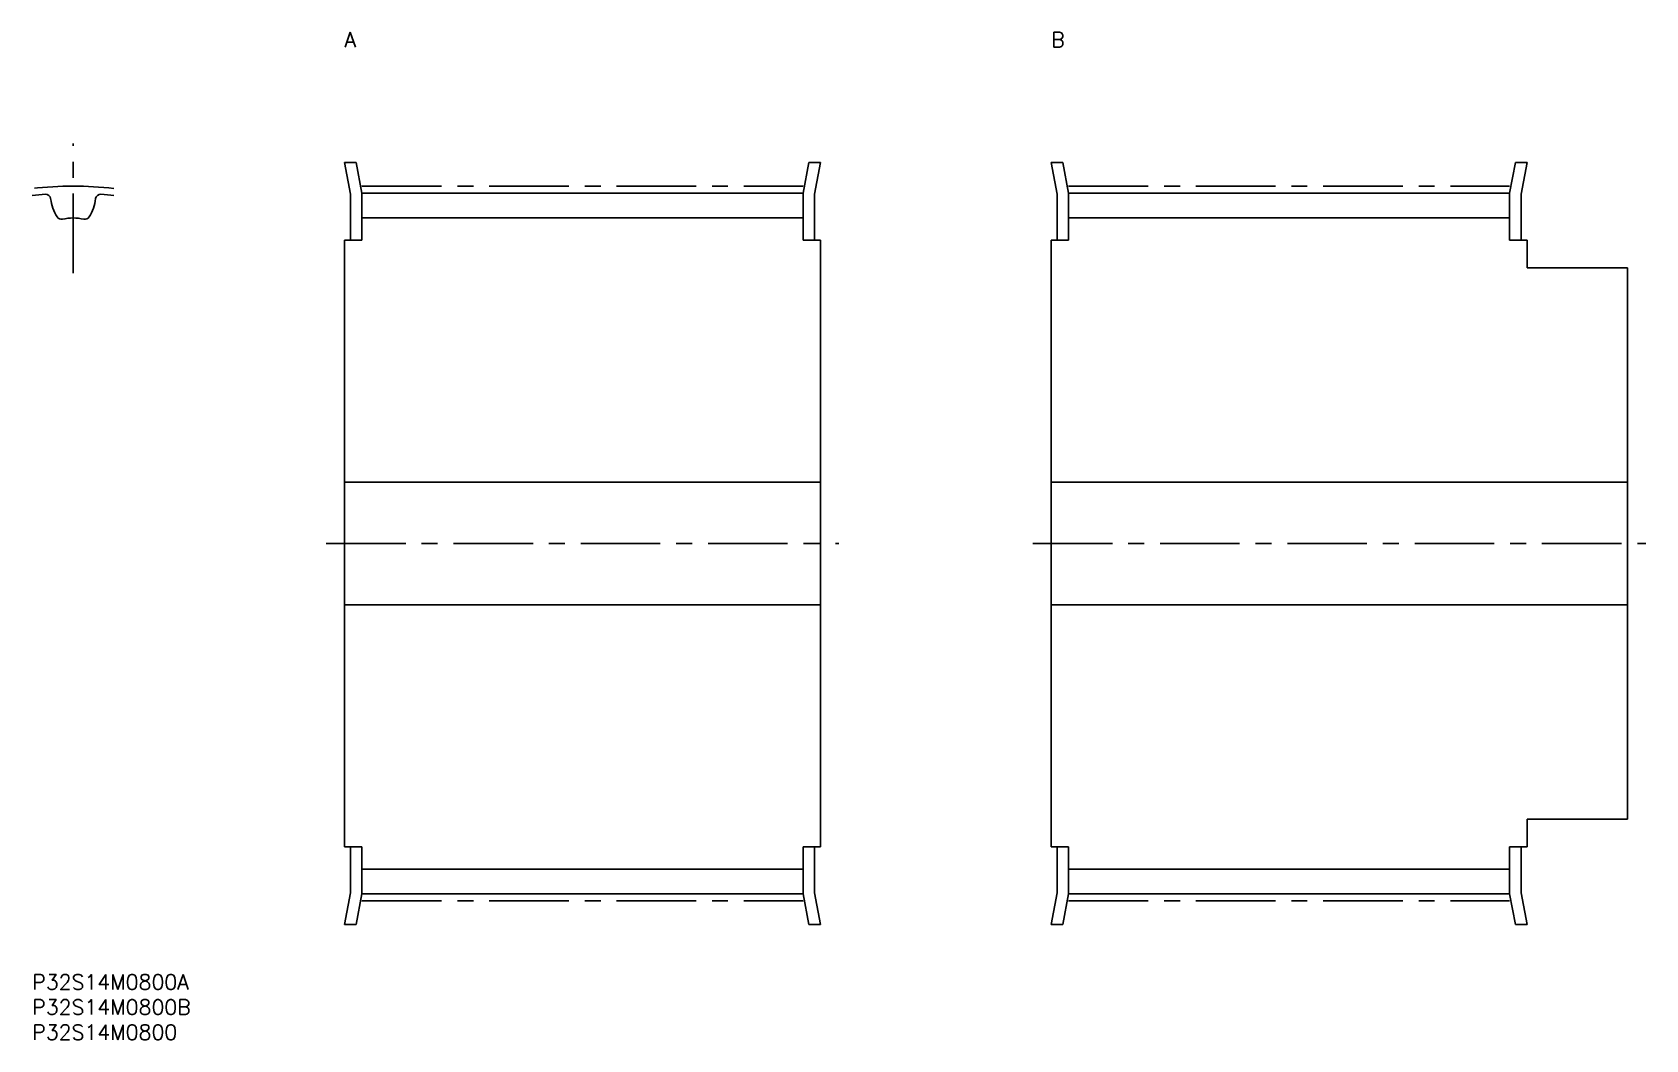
# Model space of a CAD drawing. Extents: x 0 to 322, y -13 to 188.
import ezdxf

# ---------------------------------------------------------------- set-up
doc = ezdxf.new("R2010")
doc.units = 0
doc.header["$LTSCALE"] = 0.5
doc.linetypes.add('CENTER', pattern=[50.8, 31.75, -6.35, 6.35, -6.35])
for name, color, linetype in [('MSM_CENTER', 1, 'CENTER'), ('MSM_CONTINUOUS', 7, 'CONTINUOUS'), ('MSM_PART_NUMBER', 7, 'CONTINUOUS')]:
    doc.layers.add(name, color=color, linetype=linetype)
doc.styles.get("Standard").update_dxf_attribs({"font": 'txt.shx', "height": 3, "bigfont": 'bigfont.shx'})

# ---------------------------------------------------------------- blocks, each defined once
blk = doc.blocks.new('*U31')
at = {"layer": 'MSM_PART_NUMBER'}
blk.add_text('P32S14M0800A', height=3, dxfattribs=at).set_placement((0, -3))
blk = doc.blocks.new('*U32')
at = {"layer": 'MSM_PART_NUMBER'}
blk.add_text('P32S14M0800B', height=3, dxfattribs=at).set_placement((0, -8))
blk = doc.blocks.new('*U33')
at = {"layer": 'MSM_PART_NUMBER'}
blk.add_text('P32S14M0800', height=3, dxfattribs=at).set_placement((0, -13))
blk = doc.blocks.new('*U34')
at = {"layer": 'MSM_PART_NUMBER'}
blk.add_text('A', height=3, dxfattribs=at).set_placement((62.29, 185))
blk = doc.blocks.new('*U35')
at = {"layer": 'MSM_PART_NUMBER'}
blk.add_text('B', height=3, dxfattribs=at).set_placement((203.29, 185))

msp = doc.modelspace()

# ---------------------------------------------------------------- linework, layer by layer
at = {"layer": 'MSM_CENTER'}
for p, q in [((8.15, 139.94), (8.15, 165.8)), ((65.79, 157.3), (153.79, 157.3)), ((206.79, 157.3), (294.79, 157.3)), ((58.64, 86), (160.94, 86)), ((199.64, 86), (321.94, 86)), ((65.79, 14.7), (153.79, 14.7)), ((206.79, 14.7), (294.79, 14.7))]:
    msp.add_line(p, q, dxfattribs=at)
msp.add_arc((8.15, 86), 71.3, 83.4399, 96.5601, dxfattribs=at)
at = {"layer": 'MSM_CONTINUOUS'}
for p, q in [((64.63, 162), (62.29, 162)), ((62.29, 162), (63.49, 155.69)), ((65.79, 155.9), (64.63, 162)), ((154.95, 162), (153.79, 155.9)), ((157.29, 162), (154.95, 162)), ((156.09, 155.69), (157.29, 162)), ((205.63, 162), (203.29, 162)), ((203.29, 162), (204.49, 155.69)), ((206.79, 155.9), (205.63, 162)), ((295.95, 162), (294.79, 155.9)), ((298.29, 162), (295.95, 162)), ((297.09, 155.69), (298.29, 162)), ((63.49, 155.69), (63.49, 146.5)), ((65.79, 155.9), (65.79, 146.5)), ((153.79, 155.9), (65.79, 155.9)), ((153.79, 155.9), (153.79, 146.5)), ((156.09, 146.5), (156.09, 155.69)), ((204.49, 155.69), (204.49, 146.5)), ((206.79, 155.9), (206.79, 146.5)), ((294.79, 155.9), (206.79, 155.9)), ((294.79, 155.9), (294.79, 146.5)), ((297.09, 146.5), (297.09, 155.69)), ((153.79, 150.96), (65.79, 150.96)), ((294.79, 150.96), (206.79, 150.96)), ((62.29, 146.5), (62.29, 25.5)), ((65.79, 146.5), (62.29, 146.5)), ((157.29, 146.5), (153.79, 146.5)), ((157.29, 25.5), (157.29, 146.5)), ((203.29, 146.5), (203.29, 25.5)), ((206.79, 146.5), (203.29, 146.5)), ((298.29, 146.5), (294.79, 146.5)), ((298.29, 141), (298.29, 146.5)), ((318.29, 141), (298.29, 141)), ((318.29, 31), (318.29, 141)), ((157.29, 98.25), (62.29, 98.25)), ((318.29, 98.25), (203.29, 98.25)), ((62.29, 73.75), (157.29, 73.75)), ((203.29, 73.75), (318.29, 73.75)), ((298.29, 25.5), (298.29, 31)), ((298.29, 31), (318.29, 31)), ((62.29, 25.5), (65.79, 25.5)), ((63.49, 25.5), (63.49, 16.31)), ((65.79, 25.5), (65.79, 16.1)), ((153.79, 25.5), (153.79, 16.1)), ((153.79, 25.5), (157.29, 25.5)), ((156.09, 16.31), (156.09, 25.5)), ((203.29, 25.5), (206.79, 25.5)), ((204.49, 25.5), (204.49, 16.31)), ((206.79, 25.5), (206.79, 16.1)), ((294.79, 25.5), (294.79, 16.1)), ((294.79, 25.5), (298.29, 25.5)), ((297.09, 16.31), (297.09, 25.5)), ((65.79, 21.04), (153.79, 21.04)), ((206.79, 21.04), (294.79, 21.04)), ((63.49, 16.31), (62.29, 10)), ((64.63, 10), (65.79, 16.1)), ((153.79, 16.1), (154.95, 10)), ((157.29, 10), (156.09, 16.31)), ((204.49, 16.31), (203.29, 10)), ((205.63, 10), (206.79, 16.1)), ((294.79, 16.1), (295.95, 10)), ((298.29, 10), (297.09, 16.31)), ((153.79, 16.1), (65.79, 16.1)), ((294.79, 16.1), (206.79, 16.1)), ((62.29, 10), (64.63, 10)), ((154.95, 10), (157.29, 10)), ((203.29, 10), (205.63, 10)), ((295.95, 10), (298.29, 10))]:
    msp.add_line(p, q, dxfattribs=at)
for centre, radius, start, end in [((8.15, 86), 69.9, 94.5584, 96.6916), ((2.67, 154.69), 1, 6.9262, 94.5584), ((12.7, 155.9), 9.1, 186.9262, 211.4746), ((3.6, 155.9), 9.1, 328.5254, 353.0738), ((13.62, 154.69), 1, 85.4416, 173.0738), ((8.15, 86), 69.9, 83.3084, 85.4416), ((5.79, 151.68), 1, 211.4746, 283.5027), ((8.15, 141.85), 9.1, 76.4973, 103.5027), ((10.5, 151.68), 1, 256.4973, 328.5254)]:
    msp.add_arc(centre, radius, start, end, dxfattribs=at)

# ---------------------------------------------------------------- block references
for name in ['*U34', '*U35', '*U31', '*U32', '*U33']:
    msp.add_blockref(name, (0, 0), dxfattribs=at)

doc.saveas('drawing.dxf')
